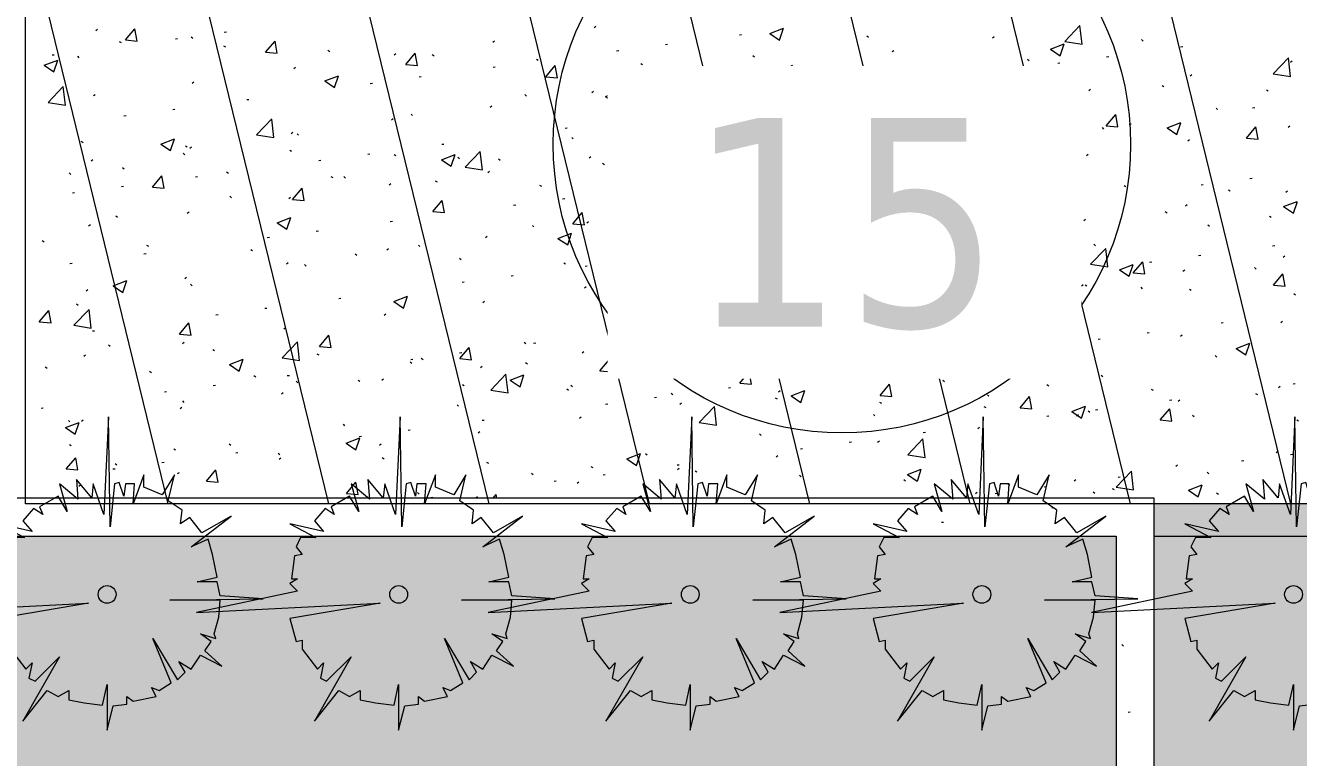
# Model space of a CAD drawing. Header units: millimetres. Extents: x 5357 to 259384, y -16348 to 109893.
# Drawn here: x 119253 to 123619, y 12367 to 14878 of the extents above; entities that cross this region are included whole.
import ezdxf

# ---------------------------------------------------------------- set-up
doc = ezdxf.new("R2010")
doc.units = ezdxf.units.MM
for name, color, linetype, lineweight in [('A-DETL-THIN', 151, 'Continuous', 9), ('A-FLOR', 192, 'Continuous', 9), ('A-FLOR-PATT', 8, 'Continuous', 9), ('G-IMPT', 8, 'Continuous', 9), ('L-PLNT-1', 7, 'Continuous', 9), ('S-GRID-IDEN', 1, 'Continuous', 9)]:
    doc.layers.add(name, color=color, linetype=linetype, lineweight=lineweight)
doc.styles.add('Tahoma_B', font='tahomabd_0.ttf', dxfattribs={"height": 715})
pattern_1 = [(0, (167.64, 11.2), (558.8, 558.8), [83.82, -16.764, 22.352, -16.764, -419.1]), (0, (167.64, 11.2), (558.8, 558.8), [-139.7, 83.82, -335.28]), (0, (139.7, 27.94), (558.8, 558.8), [55.88, -41.91, 83.82, -41.91, -335.28]), (0, (139.7, 27.94), (558.8, 558.8), [-223.52, 55.88, -279.4]), (0, (335.3, 251.46), (558.8, 558.8), [69.85, -27.94, 69.85, -391.16]), (0, (55.9, 363.2), (558.8, 558.8), [27.94, -55.88, 27.94, -447.04]), (90, (111.76, 363.2), (-558.8, 558.8), [50.292, -508.508]), (90, (279.4, 27.94), (-558.8, 558.8), [55.88, -502.92]), (90, (419.1, 251.46), (-558.8, 558.8), [55.88, -502.92]), (45, (352.04, 22.35), (0, 558.7996), [55.88, -734.383]), (135, (206.76, 22.35), (-558.7996, 0), [55.88, -734.383]), (63.435, (335.28, 25.15), (-0.0005, 558.8001), [55.88, -1193.635]), (75.964, (307.34, 27.94), (-0.00237, 558.80038), [55.88, -2248.111]), (75.964, (447.04, 251.46), (-0.00237, 558.80038), [44.704, -2259.287]), (75.964, (122.94, 363.22), (-0.00237, 558.80038), [39.116, -2264.875]), (104.036, (251.46, 27.94), (0.00237, 558.80038), [55.88, -2248.111]), (104.036, (391.16, 251.46), (0.00237, 558.80038), [44.704, -2259.287]), (104.036, (100.58, 363.22), (0.00237, 558.80038), [39.116, -2264.875]), (116.565, (223.52, 25.15), (0.0005, 558.8001), [55.88, -1193.634])]
pattern_2 = [(37.5, (0, 0), (-17.8824, 546.968), [7.376, -424.107, 7.376, -475.204, -461.289]), (37.5, (0, 0), (-17.8824, 546.968), [-914.063, 7.376, -453.913]), (7.5, (0, 0), (502.3874, 801.1234), [7.376, -225.398, 7.376, -381.526, -149.032]), (7.5, (0, 0), (502.3874, 801.1234), [-621.676, 7.376, -141.656]), (327.5, (-349.16, 0), (884.0133, 1.6066), [7.376, -134.559, 7.376, -503.591, -667.095]), (327.5, (-349.16, 0), (884.0133, 1.6066), [-652.902, 7.376, -659.719]), (317.5, (-349.16, 0), (853.3503, 249.1463), [7.376, -63.591, 7.376, -327.591, -383.225]), (317.5, (-349.16, 0), (853.3503, 249.1463), [-405.935, 7.376, -375.849])]

# ---------------------------------------------------------------- blocks, each defined once
blk = doc.blocks.new('FP_187-TKCS_MB CẢNH QUAN CÂY XANH')
at = {"layer": 'A-FLOR-PATT'}
for p, q in [((119494.3, 14860.2), (119500.1, 14864.7)), ((119595.6, 14827.9), (119627.9, 14866.4)), ((119635.6, 14824.3), (119627.9, 14866.3)), ((119934.5, 14854.4), (119941.8, 14855.4)), ((121203, 14870.7), (121208.8, 14875.2)), ((121701.2, 14846), (121708.5, 14847)), ((121805.4, 14850), (121852.3, 14868.1)), ((121805.4, 14850), (121838.7, 14827.5)), ((121838.7, 14827.5), (121852.3, 14868)), ((122816.7, 14822.9), (122869, 14877.3)), ((122876.3, 14813.6), (122869, 14877.2)), ((119574.5, 14823.1), (119580.7, 14819.2)), ((119595.6, 14827.9), (119635.6, 14824.4)), ((119766.8, 14832.3), (119774.1, 14833.3)), ((119821.3, 14839.3), (119826.7, 14834.4)), ((119932.2, 14808), (119938.4, 14804.1)), ((120076.1, 14785.8), (120108.4, 14824.3)), ((120116.2, 14782.2), (120108.5, 14824.3)), ((120854.9, 14820.4), (120860.8, 14824.9)), ((121447.4, 14812.6), (121454.8, 14813.5)), ((122138, 14842.1), (122143.4, 14837.1)), ((122569.2, 14835.2), (122575, 14839.6)), ((122768.2, 14796.4), (122815.1, 14814.4)), ((122801.5, 14773.8), (122815.1, 14814.3)), ((122816.7, 14822.9), (122876.3, 14813.7)), ((123080, 14829.2), (123085.4, 14824.2)), ((123214.2, 14804.2), (123221.5, 14805.1)), ((119316.6, 14741.1), (119363.5, 14759.1)), ((119343.6, 14776.5), (119350.9, 14777.5)), ((119349.9, 14718.5), (119363.5, 14759)), ((119430.5, 14772.2), (119435.9, 14767.2)), ((120076.1, 14785.8), (120116.2, 14782.3)), ((120289.8, 14792.9), (120296, 14789)), ((120516.5, 14777.5), (120522.3, 14782)), ((120556.6, 14743.8), (120589, 14782.3)), ((120596.7, 14740.2), (120589, 14782.2)), ((120647.5, 14777.8), (120653.7, 14773.9)), ((121005.1, 14762.7), (121011.3, 14758.8)), ((121279.7, 14790.5), (121287, 14791.4)), ((121747.2, 14775), (121752.7, 14770)), ((122225.2, 14787.9), (122231, 14792.4)), ((122689.2, 14762), (122694.7, 14757.1)), ((122768.2, 14796.4), (122801.5, 14773.9)), ((122960.4, 14770.7), (122967.7, 14771.7)), ((123531.7, 14712), (123583.9, 14766.4)), ((123591.3, 14702.6), (123583.9, 14766.3)), ((119316.6, 14741.1), (119349.9, 14718.6)), ((120172.4, 14730.2), (120178.3, 14734.7)), ((120556.6, 14743.8), (120596.7, 14740.3)), ((120856.5, 14734.7), (120863.8, 14735.7)), ((121037.2, 14701.7), (121069.5, 14740.2)), ((121077.2, 14698.1), (121069.5, 14740.2)), ((121362.8, 14747.6), (121369, 14743.7)), ((121720.4, 14732.5), (121726.6, 14728.5)), ((121877.1, 14737.7), (121883, 14742.1)), ((122078.1, 14717.4), (122084.3, 14713.4)), ((122792.6, 14748.6), (122800, 14749.6)), ((123591.4, 14752.4), (123597.2, 14756.9)), ((119824.4, 14680), (119830.2, 14684.5)), ((120279.4, 14687.4), (120326.3, 14705.5)), ((120279.4, 14687.4), (120312.7, 14664.9)), ((120312.7, 14664.9), (120326.4, 14705.4)), ((120435, 14679.2), (120442.3, 14680.1)), ((120602.7, 14701.3), (120610, 14702.2)), ((121037.2, 14701.7), (121077.2, 14698.2)), ((121356.4, 14707.8), (121361.9, 14702.9)), ((121517.7, 14659.7), (121550, 14698.2)), ((121538.7, 14694.7), (121544.5, 14699.2)), ((121557.7, 14656.1), (121550, 14698.1)), ((122298.4, 14694.9), (122303.9, 14689.9)), ((122369.5, 14692.9), (122376.8, 14693.8)), ((122435.7, 14702.3), (122441.9, 14698.3)), ((122793.4, 14687.2), (122799.6, 14683.2)), ((123151, 14672.1), (123157.2, 14668.1)), ((123247.4, 14705.2), (123253.2, 14709.7)), ((123531.7, 14712), (123591.3, 14702.7)), ((119330.1, 14613.5), (119382.4, 14668)), ((119389.7, 14604.2), (119382.4, 14667.9)), ((119485.9, 14637), (119491.8, 14641.5)), ((120965.6, 14640.7), (120971.1, 14635.7)), ((121194.6, 14647.5), (121200.5, 14652)), ((121242.2, 14633.8), (121289.2, 14651.8)), ((121242.2, 14633.8), (121275.6, 14611.3)), ((121275.6, 14611.2), (121289.2, 14651.7)), ((121517.7, 14659.7), (121557.7, 14656.2)), ((121907.6, 14627.8), (121913.1, 14622.8)), ((121947.9, 14637.3), (121955.2, 14638.3)), ((121998.2, 14617.6), (122030.6, 14656.1)), ((122038.3, 14614), (122030.6, 14656.1)), ((122115.7, 14659.4), (122123, 14660.4)), ((122899.3, 14654.9), (122905.2, 14659.4)), ((123508.7, 14657), (123514.9, 14653)), ((119330.1, 14613.5), (119389.7, 14604.3)), ((119758, 14590), (119765.3, 14590.9)), ((120011.8, 14623.4), (120019.1, 14624.4)), ((120846.6, 14597.2), (120852.4, 14601.7)), ((121998.2, 14617.6), (122038.3, 14614.1)), ((122205.1, 14580.1), (122252, 14598.1)), ((122238.4, 14557.5), (122252, 14598.1)), ((122478.8, 14575.6), (122511.1, 14614.1)), ((122518.8, 14572), (122511.1, 14614)), ((122560.9, 14612), (122566.7, 14616.5)), ((123335.7, 14594.6), (123341.1, 14589.6)), ((123460.9, 14595.5), (123468.2, 14596.5)), ((119590.3, 14567.9), (119597.6, 14568.8)), ((120045.1, 14502.6), (120097.3, 14557)), ((120104.7, 14493.3), (120097.3, 14556.9)), ((120508.1, 14554.3), (120514, 14558.8)), ((120574.9, 14573.6), (120580.3, 14568.6)), ((121271, 14548.1), (121278.3, 14549.1)), ((121516.9, 14560.6), (121522.3, 14555.7)), ((121524.8, 14581.6), (121532.1, 14582.5)), ((122205.1, 14580.1), (122238.4, 14557.6)), ((122216.8, 14564.8), (122222.7, 14569.2)), ((122478.8, 14575.6), (122518.8, 14572.1)), ((122959.3, 14533.5), (122991.6, 14572)), ((122999.3, 14529.9), (122991.6, 14572)), ((123037.7, 14539.7), (123045, 14540.7)), ((123167.9, 14526.5), (123214.8, 14544.5)), ((123201.2, 14503.9), (123214.9, 14544.4)), ((120045.1, 14502.6), (120104.7, 14493.4)), ((120164.1, 14507.1), (120169.9, 14511.6)), ((120184.1, 14506.5), (120189.5, 14501.5)), ((121103.2, 14526), (121110.5, 14527)), ((121868.8, 14514.5), (121874.6, 14519)), ((122783.9, 14506.3), (122791.2, 14507.3)), ((122944.9, 14527.4), (122950.3, 14522.4)), ((122959.3, 14533.5), (122999.3, 14530)), ((123167.9, 14526.5), (123201.2, 14504)), ((123439.8, 14491.5), (123472.1, 14530)), ((123479.9, 14487.9), (123472.2, 14529.9)), ((123583.1, 14529.2), (123588.9, 14533.7)), ((119443.8, 14480.5), (119450, 14476.6)), ((119716.3, 14471.2), (119763.2, 14489.2)), ((119716.3, 14471.2), (119749.6, 14448.7)), ((119749.6, 14448.6), (119763.2, 14489.1)), ((119801.4, 14465.4), (119807.6, 14461.5)), ((119816.1, 14456.8), (119821.9, 14461.3)), ((120680, 14470.3), (120687.4, 14471.2)), ((121126.1, 14493.5), (121131.5, 14488.5)), ((121530.3, 14471.5), (121536.2, 14476)), ((122554.1, 14460.3), (122559.6, 14455.3)), ((122616.2, 14484.2), (122623.5, 14485.2)), ((123239, 14482), (123244.9, 14486.5)), ((123439.8, 14491.5), (123479.9, 14488)), ((119477.6, 14413.8), (119483.5, 14418.3)), ((119793.3, 14439.3), (119798.7, 14434.3)), ((120159.1, 14450.3), (120165.3, 14446.4)), ((120258.5, 14414.7), (120265.8, 14415.7)), ((120426.3, 14436.8), (120433.6, 14437.8)), ((120516.7, 14435.2), (120522.9, 14431.3)), ((120679.1, 14417.5), (120726, 14435.5)), ((120679.1, 14417.5), (120712.4, 14395)), ((120712.4, 14394.9), (120726.1, 14435.5)), ((120735.3, 14426.4), (120740.7, 14421.4)), ((120760, 14391.7), (120812.3, 14446.1)), ((120819.6, 14382.3), (120812.3, 14446)), ((120874.4, 14420.1), (120880.6, 14416.2)), ((121186.3, 14424.3), (121192.1, 14428.8)), ((122193, 14428.4), (122200.3, 14429.4)), ((122891, 14431.7), (122896.8, 14436.2)), ((119402.5, 14372.2), (119407.9, 14367.2)), ((119585, 14390.5), (119591.2, 14386.5)), ((119942.6, 14375.4), (119948.8, 14371.4)), ((120760.1, 14391.7), (120819.6, 14382.4)), ((120838.3, 14374), (120844.1, 14378.5)), ((121232, 14405), (121238.2, 14401.1)), ((121589.7, 14389.9), (121595.9, 14385.9)), ((121641.9, 14363.9), (121688.9, 14381.9)), ((121675.3, 14341.3), (121688.9, 14381.8)), ((121771.5, 14372.9), (121778.8, 14373.9)), ((121939.2, 14395), (121946.5, 14396)), ((121947.3, 14374.8), (121953.5, 14370.8)), ((122163.3, 14393.2), (122168.8, 14388.2)), ((122552.5, 14388.8), (122558.4, 14393.3)), ((119581.6, 14325.5), (119588.9, 14326.5)), ((119688.1, 14323.6), (119720.5, 14362.1)), ((119688.1, 14323.6), (119728.2, 14320.1)), ((119728.2, 14320), (119720.5, 14362)), ((119835.3, 14359), (119842.6, 14359.9)), ((120300.3, 14360.3), (120306.5, 14356.3)), ((120344.5, 14359.3), (120349.9, 14354.3)), ((120499.8, 14331.1), (120505.7, 14335.6)), ((120657.9, 14345.2), (120664.1, 14341.2)), ((121015.6, 14330.1), (121021.8, 14326.1)), ((121475, 14280.7), (121527.2, 14335.2)), ((121534.6, 14271.4), (121527.2, 14335.1)), ((121641.9, 14363.9), (121675.3, 14341.4)), ((121772.5, 14326), (121778, 14321.1)), ((122208.5, 14341.6), (122214.3, 14346.1)), ((122305, 14359.7), (122311.2, 14355.7)), ((122604.8, 14310.2), (122651.7, 14328.2)), ((122638.1, 14287.6), (122651.7, 14328.1)), ((122662.6, 14344.6), (122668.8, 14340.6)), ((123020.3, 14329.5), (123026.5, 14325.5)), ((123284.4, 14331.1), (123291.7, 14332)), ((123452.1, 14353.2), (123459.5, 14354.1)), ((119413.8, 14303.4), (119421.1, 14304.4)), ((119953.7, 14292.1), (119959.1, 14287.1)), ((120155.8, 14283.9), (120161.6, 14288.4)), ((120168.7, 14281.5), (120201, 14320)), ((120168.7, 14281.5), (120208.7, 14278)), ((120208.7, 14278), (120201, 14320)), ((120649.2, 14239.5), (120681.5, 14278)), ((120689.2, 14235.9), (120681.5, 14277.9)), ((121094.5, 14283.7), (121101.8, 14284.7)), ((121348.3, 14317.1), (121355.6, 14318.1)), ((121373.2, 14315), (121379.4, 14311)), ((121475, 14280.7), (121534.6, 14271.5)), ((121730.9, 14299.9), (121737.1, 14295.9)), ((121860.5, 14291.3), (121866.3, 14295.8)), ((122088.5, 14284.8), (122094.7, 14280.8)), ((122604.8, 14310.2), (122638.1, 14287.7)), ((123377.9, 14314.4), (123384.1, 14310.4)), ((123574.7, 14306), (123580.6, 14310.5)), ((119807.7, 14233.6), (119813.6, 14238.1)), ((120649.2, 14239.5), (120689.2, 14236)), ((120926.8, 14261.6), (120934.1, 14262.6)), ((121129.7, 14197.4), (121162, 14235.9)), ((121169.8, 14193.9), (121162.1, 14235.9)), ((121381.8, 14258.9), (121387.2, 14253.9)), ((121522, 14248.4), (121527.9, 14252.8)), ((122446.2, 14269.6), (122452.4, 14265.7)), ((122607.4, 14241.9), (122614.7, 14242.8)), ((122803.8, 14254.5), (122810, 14250.6)), ((122861.2, 14275.3), (122868.5, 14276.3)), ((123161.4, 14239.4), (123167.7, 14235.5)), ((123230.7, 14258.8), (123236.5, 14263.3)), ((123567.6, 14256.6), (123614.5, 14274.6)), ((123567.6, 14256.6), (123600.9, 14234.1)), ((123600.9, 14234), (123614.6, 14274.5)), ((119469.3, 14190.7), (119475.1, 14195.2)), ((119562.9, 14225), (119568.3, 14220)), ((120116, 14201.3), (120162.9, 14219.3)), ((120116, 14201.2), (120149.3, 14178.8)), ((120149.3, 14178.7), (120162.9, 14219.2)), ((120503.6, 14205.8), (120510.9, 14206.8)), ((120991, 14191.8), (120996.4, 14186.8)), ((121129.7, 14197.4), (121169.8, 14193.9)), ((121178, 14201.1), (121183.8, 14205.6)), ((121610.2, 14155.4), (121642.6, 14193.9)), ((121650.3, 14151.8), (121642.6, 14193.8)), ((122190, 14169.8), (122242.2, 14224.2)), ((122249.5, 14160.5), (122242.2, 14224.1)), ((122439.7, 14219.8), (122447, 14220.7)), ((122882.7, 14208.5), (122888.5, 14213)), ((123307.7, 14194.5), (123313.1, 14189.5)), ((123519.1, 14224.3), (123525.3, 14220.4)), ((120082, 14150.3), (120089.3, 14151.3)), ((120249.8, 14172.4), (120257.1, 14173.4)), ((120829.9, 14150.8), (120835.8, 14155.3)), ((121078.8, 14147.6), (121125.7, 14165.6)), ((121078.8, 14147.6), (121112.1, 14125.1)), ((121112.1, 14125), (121125.8, 14165.5)), ((121610.2, 14155.4), (121650.3, 14151.9)), ((122016.5, 14164), (122023.8, 14165)), ((122090.8, 14113.3), (122123.1, 14151.8)), ((122130.8, 14109.7), (122123.1, 14151.8)), ((122190, 14169.8), (122249.5, 14160.5)), ((122544.2, 14165.6), (122550, 14170.1)), ((119310.2, 14139.8), (119316.4, 14135.8)), ((119667.8, 14124.6), (119674.1, 14120.7)), ((120025.5, 14109.5), (120031.7, 14105.6)), ((120491.5, 14107.9), (120497.3, 14112.4)), ((120600.2, 14124.6), (120605.6, 14119.7)), ((121595, 14108.5), (121602.3, 14109.4)), ((121762.7, 14130.6), (121770, 14131.5)), ((122041.7, 14094), (122088.6, 14112)), ((122075, 14071.4), (122088.6, 14111.9)), ((122090.8, 14113.3), (122130.8, 14109.8)), ((122200.2, 14118.4), (122206, 14122.9)), ((122571.3, 14071.3), (122603.6, 14109.8)), ((122611.4, 14067.7), (122603.6, 14109.7)), ((122904.9, 14058.8), (122957.2, 14113.3)), ((122916.9, 14127.4), (122922.3, 14122.4)), ((122964.5, 14049.5), (122957.2, 14113.2)), ((123529.4, 14122.2), (123536.8, 14123.1)), ((119405.1, 14061.1), (119412.4, 14062.1)), ((119658.9, 14094.5), (119666.2, 14095.5)), ((120147.4, 14060.7), (120153.3, 14065.2)), ((120383.1, 14094.4), (120389.3, 14090.5)), ((120740.8, 14079.3), (120747, 14075.4)), ((121098.4, 14064.2), (121104.6, 14060.3)), ((121852.1, 14068.1), (121858, 14072.6)), ((122041.6, 14093.9), (122075, 14071.5)), ((122526.1, 14060.3), (122531.6, 14055.3)), ((122571.3, 14071.3), (122611.3, 14067.8)), ((122904.9, 14058.9), (122964.5, 14049.6)), ((123051.8, 14029.2), (123084.2, 14067.7)), ((123091.9, 14025.6), (123084.2, 14067.7)), ((123107.9, 14066.6), (123115.2, 14067.6)), ((123275.7, 14088.7), (123283, 14089.7)), ((123566.4, 14082.9), (123572.2, 14087.3)), ((120209.4, 14057.5), (120214.8, 14052.5)), ((120918, 14019.3), (120925.3, 14020.2)), ((121171.8, 14052.7), (121179.1, 14053.7)), ((121456.1, 14049.1), (121462.3, 14045.2)), ((121513.7, 14025.2), (121519.5, 14029.7)), ((121813.7, 14034), (121819.9, 14030)), ((122171.4, 14018.9), (122177.6, 14014.9)), ((123004.5, 14040.3), (123051.4, 14058.3)), ((123004.5, 14040.3), (123037.8, 14017.8)), ((123037.8, 14017.7), (123051.4, 14058.2)), ((123051.8, 14029.2), (123091.9, 14025.7)), ((123222.4, 14035.6), (123228.2, 14040.1)), ((123468.1, 14047.3), (123473.6, 14042.4)), ((123532.4, 13987.2), (123564.7, 14025.7)), ((123572.4, 13983.6), (123564.7, 14025.6)), ((119460.9, 13967.5), (119466.8, 13972)), ((119552.9, 13985), (119599.8, 14003)), ((119552.9, 13985), (119586.2, 13962.5)), ((119586.2, 13962.4), (119599.8, 14002.9)), ((119799.4, 14010.4), (119805.2, 14014.9)), ((119818.6, 13990.4), (119824, 13985.4)), ((120750.3, 13997.2), (120757.6, 13998.1)), ((121169.6, 13977.9), (121175.5, 13982.4)), ((122135.3, 13993.1), (122140.8, 13988.2)), ((122431, 13977.4), (122438.3, 13978.4)), ((122529, 14003.8), (122535.2, 13999.8)), ((122684.7, 14010.9), (122692, 14011.8)), ((122874.3, 13985.4), (122880.2, 13989.8)), ((122886.7, 13988.7), (122892.9, 13984.7)), ((123077.3, 13980.2), (123082.8, 13975.2)), ((123244.3, 13973.6), (123250.5, 13969.6)), ((123532.4, 13987.2), (123572.4, 13983.7)), ((120327.1, 13941.4), (120334.4, 13942.4)), ((120515.7, 13931.3), (120562.6, 13949.4)), ((120515.7, 13931.3), (120549, 13908.8)), ((120549, 13908.8), (120562.6, 13949.3)), ((120821.6, 13927.7), (120827.4, 13932.2)), ((122263.2, 13955.3), (122270.5, 13956.3)), ((122535.9, 13942.4), (122541.7, 13946.9)), ((123602, 13958.5), (123608.2, 13954.5)), ((119300.1, 13861.3), (119332.5, 13899.9)), ((119340.2, 13857.8), (119332.5, 13899.8)), ((119418.3, 13849.5), (119470.6, 13903.9)), ((119427.8, 13923.2), (119433.2, 13918.3)), ((119477.9, 13840.2), (119470.6, 13903.8)), ((119905.6, 13885.9), (119912.9, 13886.8)), ((120073.3, 13908), (120080.6, 13908.9)), ((120483.1, 13884.7), (120489, 13889.2)), ((121478.5, 13877.7), (121525.4, 13895.7)), ((121511.8, 13855.1), (121525.5, 13895.6)), ((121744.5, 13926), (121750, 13921)), ((121840, 13899.6), (121847.3, 13900.5)), ((122191.8, 13895.2), (122197.7, 13899.7)), ((122686.5, 13913.1), (122692, 13908.1)), ((119300.1, 13861.3), (119340.2, 13857.8)), ((119418.3, 13849.5), (119477.9, 13840.3)), ((119780.7, 13819.3), (119813, 13857.8)), ((119820.7, 13815.7), (119813, 13857.7)), ((120139.1, 13837.5), (120144.9, 13842)), ((121353.8, 13858.9), (121359.2, 13853.9)), ((121418.5, 13844), (121425.8, 13845)), ((121478.5, 13877.7), (121511.8, 13855.2)), ((121586.3, 13866.1), (121593.6, 13867.1)), ((121843.8, 13844.9), (121849.6, 13849.4)), ((122295.8, 13845.9), (122301.2, 13841)), ((122441.4, 13824), (122488.3, 13842.1)), ((122474.7, 13801.5), (122488.3, 13842)), ((123353, 13857.7), (123360.3, 13858.7)), ((123558.1, 13859.7), (123563.9, 13864.2)), ((119482.4, 13830.1), (119489.7, 13831.1)), ((119780.7, 13819.3), (119820.7, 13815.8)), ((120261.2, 13777.2), (120293.5, 13815.8)), ((120301.2, 13773.7), (120293.5, 13815.7)), ((121505.3, 13802), (121511.2, 13806.5)), ((122441.4, 13824), (122474.7, 13801.5)), ((122931.4, 13802.2), (122938.8, 13803.2)), ((123099.2, 13824.3), (123106.5, 13825.3)), ((123214, 13812.5), (123219.9, 13816.9)), ((119537.1, 13782.1), (119543.3, 13778.1)), ((119791.1, 13787.2), (119796.9, 13791.7)), ((119894.7, 13766.9), (119900.9, 13763)), ((120133.3, 13738.6), (120185.5, 13793)), ((120192.9, 13729.2), (120185.5, 13792.9)), ((120261.2, 13777.2), (120301.2, 13773.7)), ((120741.5, 13754.8), (120748.9, 13755.8)), ((120741.7, 13735.2), (120774.1, 13773.7)), ((120781.8, 13731.6), (120774.1, 13773.6)), ((120963, 13791.7), (120968.4, 13786.8)), ((120995.3, 13788.3), (121002.6, 13789.2)), ((121161.3, 13754.8), (121167.1, 13759.3)), ((121905, 13778.8), (121910.4, 13773.8)), ((122866, 13762.2), (122871.8, 13766.7)), ((123404.2, 13770.4), (123451.1, 13788.4)), ((123404.2, 13770.4), (123437.5, 13747.9)), ((123437.5, 13747.8), (123451.1, 13788.3)), ((119452.6, 13744.3), (119458.5, 13748.8)), ((119952.6, 13715.1), (119999.5, 13733.1)), ((119952.6, 13715.1), (119985.9, 13692.6)), ((119985.9, 13692.5), (119999.5, 13733)), ((120133.3, 13738.6), (120192.9, 13729.3)), ((120252.4, 13751.8), (120258.6, 13747.9)), ((120572.2, 13724.6), (120577.6, 13719.6)), ((120573.8, 13732.7), (120581.1, 13733.7)), ((120610, 13736.7), (120616.2, 13732.8)), ((120741.7, 13735.2), (120781.8, 13731.7)), ((120967.7, 13721.6), (120973.9, 13717.7)), ((121222.3, 13693.1), (121254.6, 13731.7)), ((121262.3, 13689.6), (121254.6, 13731.6)), ((121514.2, 13711.7), (121519.6, 13706.7)), ((122254.5, 13713), (122261.8, 13714)), ((122508.3, 13746.4), (122515.6, 13747.4)), ((122527.5, 13719.2), (122533.4, 13723.7)), ((123333, 13745.6), (123338.5, 13740.6)), ((119320.6, 13707.1), (119326.8, 13703.1)), ((119678.3, 13692), (119684.5, 13688)), ((120035.9, 13676.9), (120042.1, 13672.9)), ((120150.6, 13677), (120157.9, 13677.9)), ((120474.8, 13661.5), (120480.7, 13666)), ((120813.3, 13704.5), (120819.1, 13709)), ((120848.2, 13627.6), (120900.5, 13682)), ((120907.8, 13618.3), (120900.5, 13682)), ((120915.4, 13661.4), (120962.3, 13679.5)), ((120948.7, 13638.9), (120962.3, 13679.4)), ((121222.3, 13693.1), (121262.3, 13689.6)), ((121325.3, 13706.5), (121331.5, 13702.6)), ((121683, 13691.4), (121689.2, 13687.5)), ((121702.8, 13651.1), (121735.1, 13689.6)), ((121742.8, 13647.5), (121735.1, 13689.5)), ((122040.6, 13676.3), (122046.8, 13672.3)), ((122086.7, 13690.9), (122094, 13691.9)), ((122183.5, 13672), (122189.3, 13676.5)), ((122942.2, 13678.5), (122947.7, 13673.5)), ((119729.1, 13621.4), (119736.4, 13622.4)), ((119896.8, 13643.5), (119904.1, 13644.5)), ((120181.4, 13657.5), (120186.8, 13652.5)), ((120393.6, 13661.8), (120399.8, 13657.8)), ((120751.2, 13646.7), (120757.4, 13642.7)), ((120848.2, 13627.6), (120907.8, 13618.4)), ((120915.4, 13661.4), (120948.7, 13638.9)), ((121108.9, 13631.6), (121115.1, 13627.6)), ((121123.4, 13644.5), (121128.8, 13639.6)), ((121663.6, 13635.1), (121670.9, 13636.1)), ((121702.8, 13651.1), (121742.8, 13647.6)), ((121835.5, 13621.7), (121841.3, 13626.2)), ((121878.2, 13607.8), (121925.2, 13625.8)), ((121911.5, 13585.2), (121925.2, 13625.7)), ((122183.3, 13609), (122215.6, 13647.5)), ((122223.4, 13605.5), (122215.7, 13647.5)), ((122398.3, 13661.2), (122404.5, 13657.2)), ((122755.9, 13646.1), (122762.1, 13642.1)), ((123113.6, 13631), (123119.8, 13627)), ((123549.7, 13636.5), (123555.6, 13641)), ((123599.7, 13649.1), (123607, 13650)), ((119790.6, 13590.4), (119796, 13585.4)), ((120130.8, 13614.3), (120136.6, 13618.8)), ((121242, 13579.6), (121249.3, 13580.6)), ((121409.8, 13601.7), (121417.1, 13602.7)), ((121466.5, 13616.5), (121472.7, 13612.5)), ((121497, 13578.8), (121502.9, 13583.3)), ((121824.2, 13601.4), (121830.4, 13597.4)), ((121878.2, 13607.8), (121911.5, 13585.3)), ((122181.8, 13586.3), (122188, 13582.3)), ((122183.3, 13609), (122223.4, 13605.5)), ((122551.4, 13611.3), (122556.9, 13606.3)), ((122663.8, 13567), (122696.2, 13605.5)), ((122703.9, 13563.4), (122696.2, 13605.4)), ((123176.5, 13593.3), (123183.8, 13594.3)), ((123205.7, 13589.3), (123211.5, 13593.8)), ((123471.2, 13615.9), (123477.4, 13611.9)), ((119305.9, 13565.7), (119313.2, 13566.6)), ((119782.7, 13564), (119788.6, 13568.5)), ((120732.6, 13577.4), (120738, 13572.4)), ((121153, 13531.6), (121158.8, 13536.1)), ((121563.2, 13516.7), (121615.4, 13571.1)), ((121622.8, 13507.3), (121615.4, 13571)), ((122160.7, 13544.2), (122166.1, 13539.2)), ((122539.5, 13571.2), (122545.7, 13567.2)), ((122663.8, 13567), (122703.9, 13563.5)), ((122755, 13537.8), (122762.3, 13538.7)), ((122841.1, 13554.1), (122888, 13572.1)), ((122841.1, 13554.1), (122874.4, 13531.6)), ((122857.7, 13539), (122863.5, 13543.5)), ((122874.4, 13531.5), (122888, 13572.1)), ((122897.1, 13556), (122903.3, 13552.1)), ((122922.7, 13559.9), (122930, 13560.8)), ((123144.4, 13524.9), (123176.7, 13563.4)), ((123184.4, 13521.4), (123176.7, 13563.4)), ((123254.8, 13540.9), (123261, 13537)), ((119389.4, 13498.8), (119436.4, 13516.8)), ((119389.4, 13498.8), (119422.7, 13476.3)), ((119399.8, 13523.2), (119405.2, 13518.2)), ((119422.8, 13476.2), (119436.4, 13516.8)), ((119444.3, 13521.1), (119450.1, 13525.6)), ((120341.8, 13510.3), (120347.2, 13505.3)), ((120565.1, 13490.4), (120572.4, 13491.4)), ((120818.8, 13523.8), (120826.2, 13524.8)), ((121563.2, 13516.7), (121622.8, 13507.4)), ((122519.2, 13496.1), (122525, 13500.5)), ((123144.4, 13524.9), (123184.4, 13521.4)), ((123612.4, 13525.8), (123618.6, 13521.9)), ((120352.3, 13445.2), (120399.2, 13463.2)), ((120385.6, 13422.6), (120399.2, 13463.1)), ((120397.3, 13468.3), (120404.6, 13469.3)), ((120804.9, 13481.3), (120810.8, 13485.8)), ((121769.9, 13477.1), (121775.3, 13472.1)), ((122078, 13448.6), (122085.3, 13449.5)), ((122175.2, 13448.8), (122181, 13453.3)), ((122278.2, 13405.7), (122330.4, 13460.2)), ((122337.7, 13396.4), (122330.4, 13460.1)), ((122331.8, 13482), (122339.1, 13483)), ((119403.5, 13441.3), (119409.7, 13437.3)), ((119761.1, 13426.2), (119767.4, 13422.2)), ((119951, 13443.2), (119956.4, 13438.2)), ((119974.1, 13412.5), (119981.4, 13413.5)), ((120118.8, 13411), (120125, 13407.1)), ((120352.3, 13445.2), (120385.6, 13422.7)), ((120466.5, 13438.4), (120472.3, 13442.9)), ((121315.1, 13391.5), (121362, 13409.5)), ((121348.4, 13368.9), (121362, 13409.5)), ((121379.1, 13409.9), (121384.5, 13405)), ((121910.3, 13426.5), (121917.6, 13427.4)), ((122278.2, 13405.7), (122337.7, 13396.5)), ((123541.4, 13413.3), (123547.2, 13417.8)), ((123590.9, 13406.7), (123598.3, 13407.7)), ((119392.7, 13357), (119425, 13395.6)), ((119432.7, 13353.5), (119425, 13395.5)), ((119560.2, 13376), (119565.7, 13371)), ((119720.4, 13379.1), (119727.7, 13380)), ((120122.4, 13391.1), (120128.3, 13395.6)), ((120476.4, 13395.9), (120482.7, 13392)), ((120834.1, 13380.8), (120840.3, 13376.9)), ((121191.7, 13365.7), (121198, 13361.8)), ((121315.1, 13391.5), (121348.4, 13369)), ((121487.1, 13370.7), (121494.4, 13371.7)), ((121827.1, 13398.6), (121833, 13403)), ((123197.4, 13366.1), (123203.2, 13370.6)), ((123423.2, 13384.6), (123430.5, 13385.6)), ((119392.7, 13357), (119432.7, 13353.5)), ((119552.6, 13357), (119559.9, 13357.9)), ((119774.4, 13340.9), (119780.3, 13345.3)), ((119873.2, 13315), (119905.5, 13353.5)), ((119913.3, 13311.4), (119905.6, 13353.4)), ((120988.3, 13342.8), (120993.7, 13337.8)), ((121233.3, 13337.3), (121240.6, 13338.2)), ((121488.7, 13355.6), (121494.5, 13360.1)), ((121549.4, 13350.6), (121555.6, 13346.7)), ((121907, 13335.5), (121913.3, 13331.6)), ((122264.7, 13320.4), (122270.9, 13316.4)), ((122277.9, 13337.9), (122324.9, 13355.9)), ((122277.9, 13337.9), (122311.2, 13315.4)), ((122311.3, 13315.3), (122324.9, 13355.8)), ((122849.3, 13315.8), (122855.2, 13320.3)), ((122993.1, 13294.8), (123045.3, 13349.2)), ((123000, 13328.9), (123007.3, 13329.8)), ((123052.7, 13285.5), (123045.3, 13349.1)), ((123305, 13345.6), (123310.5, 13340.6)), ((119435.9, 13297.9), (119441.8, 13302.4)), ((119873.2, 13315), (119913.3, 13311.5)), ((120353.7, 13272.9), (120386.1, 13311.5)), ((120353.7, 13272.9), (120393.8, 13269.4)), ((120393.8, 13269.4), (120386.1, 13311.4)), ((120597.5, 13275.7), (120602.9, 13270.7)), ((121065.6, 13315.2), (121072.9, 13316.1)), ((121144.6, 13308.4), (121150.5, 13312.9)), ((122510.9, 13272.9), (122516.7, 13277.4)), ((122578.5, 13273.3), (122585.8, 13274.3)), ((122622.3, 13305.3), (122628.5, 13301.3)), ((122746.2, 13295.4), (122753.5, 13296.4)), ((122914.2, 13278.4), (122919.7, 13273.5)), ((122980, 13290.2), (122986.2, 13286.2)), ((122993.1, 13294.8), (123052.7, 13285.6)), ((123240.8, 13284.2), (123287.7, 13302.2)), ((123240.8, 13284.2), (123274.1, 13261.7)), ((123274.1, 13261.6), (123287.7, 13302.2)), ((123337.6, 13275.1), (123343.8, 13271.1)), ((120642.4, 13259.4), (120649.7, 13260.4)), ((120796.6, 13258.1), (120802.4, 13262.6)), ((120856.1, 13256.9), (120866.6, 13269.4)), ((120868.9, 13256.9), (120866.6, 13269.3))]:
    blk.add_line(p, q, dxfattribs=at)
blk = doc.blocks.new('CAY MAI VAN PHUC - CAY DUC SOC_dwg-2256080-TKCS_MB CẢNH QUAN CÂY XANH')
at = {"layer": 'G-IMPT', "flags": 128}
blk.add_lwpolyline([(32.8, 479.5), (12.9, 293.4), (6.2, 771.8), (-13.8, 346.6), (-60.3, 479.5), (-67, 419.7), (-133.5, 499.4), (-126.8, 413), (-206.6, 479.5), (-173.4, 359.9), (-213.3, 426.3), (-293.1, 379.8), (-279.8, 346.6), (-319.7, 373.2), (-366.2, 320), (-326.3, 273.5), (-472.6, 306.7), (-359.6, 246.9), (-426.1, 246.9), (-446, 207.1), (-419.4, 173.8), (-452.7, 167.2), (-466, 67.5), (-439.4, 67.5), (-472.6, 47.6), (-439.4, 14.4), (-878.3, -78.6), (-80.3, -38.8), (-472.6, -105.2), (-446, -204.9), (-419.4, -198.2), (-419.4, -238.1), (-352.9, -324.5), (-326.3, -297.9), (-339.6, -364.4), (-313, -377.6), (-206.6, -271.3), (-366.2, -550.4), (-259.8, -417.5), (-213.3, -444.1), (-166.7, -417.5), (-166.7, -457.4), (-100.2, -470.7), (-19.9, -481.4), (-0.5, -390.9), (-0.5, -590.3), (26.2, -484), (86, -477.3), (86, -444.1), (112.6, -464), (212.4, -444.1), (192.4, -404.2), (225.7, -417.5), (278.9, -384.3), (199.1, -191.6), (305.5, -371), (338.7, -337.8), (312.1, -291.3), (365.3, -324.5), (405.2, -264.7), (498.3, -311.2), (425.2, -244.8), (451.8, -204.9), (405.2, -171.7), (471.7, -191.6), (465.1, -171.7), (485, -98.6), (491.7, -25.5), (272.2, -25.5), (677.9, -18.8), (491.7, -5.6), (478.4, 54.2), (391.9, 54.2), (478.4, 74.2), (458.4, 173.8), (438.5, 240.3), (365.3, 207.1), (538.2, 340), (411.9, 266.9), (358.7, 333.3), (318.8, 306.7), (325.4, 366.5), (265.6, 406.4), (292.2, 519.4), (239, 433), (159.2, 466.2), (159.2, 519.4), (112.6, 393.1), (119.3, 479.5), (79.4, 479.5), (72.7, 426.3), (52.8, 486.1)], close=True, dxfattribs=at)
at = {"layer": 'G-IMPT'}
blk.add_circle((0, 0), 38.6, dxfattribs=at)
blk = doc.blocks.new('CAY MAI VAN PHUC - CAY BONG TRANG-2256081-TKCS_MB CẢNH QUAN CÂY XANH')
at = {"xscale": 0.7894736842105263, "yscale": 0.7894736842105263, "zscale": 0.7894736842105263}
blk.add_blockref('CAY MAI VAN PHUC - CAY DUC SOC_dwg-2256080-TKCS_MB CẢNH QUAN CÂY XANH', (0, 0), dxfattribs=at)
blk = doc.blocks.new('Grid - M_Grid Head - Circle-353313-TKCS_MB CẢNH QUAN CÂY XANH')
at = {"layer": 'S-GRID-IDEN'}
blk.add_circle((0, 0), 4.5, dxfattribs=at)

msp = doc.modelspace()

# ---------------------------------------------------------------- hatches: boundary and pattern name
at = {"layer": 'A-FLOR-PATT'}
h = msp.add_hatch(dxfattribs=at)
h.set_pattern_fill('FP_16', color=256, style=0, pattern_type=2)
h.set_pattern_definition(pattern_2)
h.paths.add_polyline_path([(123123.5, 13126.9), (132281.5, 13126.9), (133911.5, 14756.9), (133911.5, 14792.4), (134601.5, 14792.4), (134601.5, 14912.4), (133911.5, 14912.4), (133911.5, 40386.3), (133917.5, 40463), (133935.5, 40537.8), (133964.9, 40608.8), (134005.1, 40674.4), (134055, 40732.8), (134113.5, 40782.8), (134179, 40822.9), (134265, 40855.9), (134324.8, 40870.3), (134401.5, 40876.3), (134501.6, 40876.3), (134501.6, 40886.3), (134601.5, 40886.3), (134601.5, 41006.3), (134401.5, 41006.3), (134313.2, 41000), (134226.8, 40981.2), (134143.9, 40950.3), (134066.3, 40907.9), (133995.5, 40854.9), (133932.9, 40792.4), (133879.9, 40721.5), (133837.5, 40643.9), (133806.6, 40561), (133787.8, 40474.6), (133781.5, 40386.3), (133781.5, 14810.7), (132227.7, 13256.9), (125337, 13256.9), (125332.6, 13236.9), (123123.5, 13236.9), (123123.5, 13127.1)])
h = msp.add_hatch(dxfattribs=at)
h.set_pattern_fill('FP_23', color=256, style=0, pattern_type=2)
h.set_pattern_definition(pattern_1)
h.paths.add_polyline_path([(130201.6, 8088.2), (130201.6, 8188.2), (130501.6, 8188.2), (130501.6, 8088.2), (134501.6, 8088.2), (134501.6, 8188.2), (134601.5, 8188.2), (134601.5, 11956.3), (134501.6, 11956.3), (134501.6, 12256.3), (134601.5, 12256.3), (134601.5, 14792.4), (133911.5, 14792.4), (133911.5, 14756.9), (132281.5, 13126.9), (123123.5, 13126.9), (123123.5, 8088.2), (125901.6, 8088.2), (125901.6, 8188.2), (126201.6, 8188.2), (126201.6, 8088.2), (128821.3, 8088.2)])
h.paths.add_polyline_path([(133911.5, 14912.4), (134601.5, 14912.4), (134601.5, 16056.3), (134501.6, 16056.3), (134501.6, 16356.3), (134601.5, 16356.3), (134601.5, 20156.3), (134501.6, 20156.3), (134501.6, 20456.3), (134601.5, 20456.3), (134601.5, 24256.3), (134501.6, 24256.3), (134501.6, 24556.3), (134601.5, 24556.3), (134601.5, 28356.3), (134501.6, 28356.3), (134501.6, 28656.3), (134601.5, 28656.3), (134601.5, 32456.3), (134501.6, 32456.3), (134501.6, 32756.3), (134601.5, 32756.3), (134601.5, 36556.3), (134501.6, 36556.3), (134501.6, 36856.3), (134601.5, 36856.3), (134601.5, 40586.3), (134501.6, 40586.3), (134501.6, 40876.3), (134371.7, 40874), (134313.2, 40867.5), (134236.5, 40846.7), (134179, 40822.9), (134113.5, 40782.8), (134055, 40732.8), (134005.1, 40674.4), (133964.9, 40608.8), (133932.9, 40527.1), (133917.5, 40463), (133911.5, 40386.3), (133911.5, 15134.2)])
h = msp.add_hatch(dxfattribs=at)
h.set_pattern_fill('FP_16', color=256, style=0, pattern_type=2)
h.set_pattern_definition(pattern_2)
h.paths.add_polyline_path([(115213.5, 8088.2), (115213.5, 13126.9), (122993.5, 13126.9), (122993.5, 8088.2), (123123.5, 8088.2), (123123.5, 13256.9), (115083.5, 13256.9), (115083.5, 10263.7), (115113.5, 10262.6), (115113.5, 8308.2), (115103.5, 8308.2), (115103.5, 8188.2), (115083.5, 8188.2), (115083.5, 8088.2), (115103.5, 8088.2)])
h = msp.add_hatch(dxfattribs=at)
h.set_pattern_fill('FP_23', color=256, style=0, pattern_type=2)
h.set_pattern_definition(pattern_1)
h.paths.add_polyline_path([(39003.5, 8088.2), (39003.5, 8188.2), (39303.5, 8188.2), (39303.5, 8088.2), (43303.5, 8088.2), (43303.5, 8188.2), (43603.5, 8188.2), (43603.5, 8088.2), (44802.6, 8088.2), (44802.6, 13136.9), (36902.6, 13136.9), (36902.6, 8088.2)])
h.paths.add_polyline_path([(122993.5, 8088.2), (122993.5, 13126.9), (115213.5, 13126.9), (115213.5, 8088.2), (117301.6, 8088.2), (117301.6, 8188.2), (117601.6, 8188.2), (117601.6, 8088.2), (121601.6, 8088.2), (121601.6, 8188.2), (121901.6, 8188.2), (121901.6, 8088.2), (122769.2, 8088.2)])

# ---------------------------------------------------------------- linework, layer by layer
at = {"layer": 'A-DETL-THIN'}
for p, q in [((119252.6, 13236.9), (119252.6, 17232.3)), ((119252.6, 15236.9), (119741.3, 13236.9)), ((119802.6, 15236.9), (120291.3, 13236.9)), ((120352.6, 15236.9), (120841.3, 13236.9)), ((120902.6, 15236.9), (121391.3, 13236.9)), ((121452.6, 15236.9), (121941.3, 13236.9)), ((122002.6, 15236.9), (122491.3, 13236.9)), ((122552.6, 15236.9), (123041.3, 13236.9)), ((123102.6, 15236.9), (123591.3, 13236.9)), ((127252.6, 13236.9), (119252.6, 13236.9))]:
    msp.add_line(p, q, dxfattribs=at)
at = {"layer": 'A-FLOR'}
for p, q in [((119252.6, 13256.9), (119252.6, 17226.9)), ((123123.5, 13256.9), (115083.5, 13256.9)), ((123123.5, 8088.2), (123123.5, 13256.9)), ((125332.6, 13236.9), (123123.5, 13236.9)), ((115213.5, 13126.9), (122993.5, 13126.9)), ((122993.5, 13126.9), (122993.5, 8088.2)), ((123123.5, 13126.9), (132281.5, 13126.9))]:
    msp.add_line(p, q, dxfattribs=at)

# ---------------------------------------------------------------- block references
msp.add_blockref('FP_187-TKCS_MB CẢNH QUAN CÂY XANH', (0, 0), dxfattribs=at)
at = {"layer": 'L-PLNT-1'}
for p in [(119532.6, 12926.9), (120532.6, 12926.9), (121532.6, 12926.9), (122532.6, 12926.9), (123601.5, 12926.9)]:
    msp.add_blockref('CAY MAI VAN PHUC - CAY BONG TRANG-2256081-TKCS_MB CẢNH QUAN CÂY XANH', p, dxfattribs=at)
at = {"layer": 'S-GRID-IDEN', "xscale": 219.9999999999998, "yscale": 219.9999999999998, "zscale": 219.9999999999998}
msp.add_blockref('Grid - M_Grid Head - Circle-353313-TKCS_MB CẢNH QUAN CÂY XANH', (122052.6, 14470.6), dxfattribs=at)

# ---------------------------------------------------------------- next in the draw order: texts
at = {"layer": 'S-GRID-IDEN', "insert": (122061.8, 14196), "char_height": 715, "width": 1267.2, "attachment_point": 5, "line_spacing_factor": 0.996129, "style": 'Tahoma_B', "bg_fill": 3, "box_fill_scale": 1.25, "bg_fill_color": 256, "bg_fill_true_color": 13158600, "bg_fill_transparency": 0}
msp.add_mtext('\\pt2793.99835,5587.9967,8382.0022,11176.00055,13969.9989,16763.99725,19558.00275,22352.0011,25145.99945,27939.9978,30734.0033,33528.00165,36322,39115.99835,41909.9967,44704.0022,47498.00055,50291.9989,53085.99725,55880.00275,58674.0011,61467.99945,64261.9978,67056.0033,69850.00165,72644,75437.99835,78231.9967,81026.0022,83820.00055,86613.9989,89407.99725;15', dxfattribs=at)

doc.saveas('drawing.dxf')
